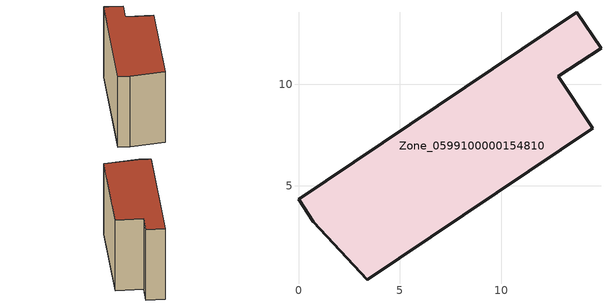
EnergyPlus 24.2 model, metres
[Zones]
Zone_0599100000154810
 floor ground (C_G): 14.53,7.84 3.39,0.36 0.73,3.22 0,4.32 13.74,13.56 14.93,11.79 12.83,10.39 z0
 wall outside (C_F): 13.74,13.56 0,4.32 0.73,3.22 3.39,0.36 14.53,7.84 12.83,10.39 14.93,11.79 13.74,13.56 z0:8.53
 roof outside (C_R): 3.39,0.36 14.53,7.84 12.83,10.39 14.93,11.79 13.74,13.56 0,4.32 0.73,3.22 z8.53
[BUILDING]
Pand.0599100000154810: North Axis=0; Terrain=City; Loads Convergence Tolerance Value=0.04; Temperature Convergence Tolerance Value=0.4; Solar Distribution=FullExterior; Maximum Number of Warmup Days=25; Minimum Number of Warmup Days=1
[Site:Location]
Rotterdam.The.Hague.AP_ZH_NLD Design_Conditions: Latitude=51.96; Longitude=4.45; Time Zone=1; Elevation=-4.5
[SITE:GROUNDTEMPERATURE:BUILDINGSURFACE]
18, 18, 18, 18, 18, 18, 18, 18, 18, 18, 18, 18
[MATERIAL] Thermal Absorptance=0.9; Solar Absorptance=0.7; Visible Absorptance=0.7
Name | Roughness | Thickness | Conductivity | Density | Specific Heat
G.TI.1975-1991 | MediumSmooth | 0.15 | 0.288461 | 540 | 1210
F.TI.1975-1991 | Rough | 0.3 | 0.230769 | 1920 | 840
R.TI.1975-1991 | MediumRough | 0.2 | 0.153846 | 1500 | 1000
[CONSTRUCTION]
C_G: G.TI.1975-1991
C_F: F.TI.1975-1991
C_R: R.TI.1975-1991
[ZONE]
Zone_0599100000154810: Type=1; Multiplier=1; Ceiling Height=Autocalculate; Volume=Autocalculate; Floor Area=autocalculate; Part of Total Floor Area=Yes
[ZONEINFILTRATION:DESIGNFLOWRATE]
Infil_Zone_0599100000154810: Zone or ZoneList or Space or SpaceList=Zone_0599100000154810; Schedule=AlwaysOn; Design Flow Rate Calculation Method=Flow/Area; Flow Rate per Floor Area=0.003; Constant Term Coefficient=1; Temperature Term Coefficient=0; Velocity Term Coefficient=0; Velocity Squared Term Coefficient=0
[HVACTEMPLATE:ZONE:IDEALLOADSAIRSYSTEM]
Zone_0599100000154810: Maximum Heating Supply Air Temperature=50; Minimum Cooling Supply Air Temperature=13; Maximum Heating Supply Air Humidity Ratio=0.0156; Minimum Cooling Supply Air Humidity Ratio=0.0077; Heating Limit=NoLimit; Cooling Limit=NoLimit; Dehumidification Control Type=ConstantSensibleHeatRatio; Cooling Sensible Heat Ratio=0.7; Dehumidification Setpoint=60; Humidification Control Type=None; Humidification Setpoint=30; Outdoor Air Method=None; Outdoor Air Flow Rate per Person=0.00944; Outdoor Air Flow Rate per Zone Floor Area=0; Outdoor Air Flow Rate per Zone=0; Demand Controlled Ventilation Type=None; Outdoor Air Economizer Type=NoEconomizer; Heat Recovery Type=None; Sensible Heat Recovery Effectiveness=0.7; Latent Heat Recovery Effectiveness=0.65
[ZONECONTROL:THERMOSTAT]
ThermostatControl_Zone_0599100000154810: Zone or ZoneList=Zone_0599100000154810; Control Type Schedule=DualSetpointControlType; Control 1=Thermostat_Zone_0599100000154810; Temperature Difference Between Cutout And Setpoint=0
[THERMOSTATSETPOINT:DUALSETPOINT]
Thermostat_Zone_0599100000154810: Heating Setpoint Temperature Schedule=HeatingSetpoint_Zone_0599100000154810; Cooling Setpoint Temperature Schedule=CoolingSetpoint_Zone_0599100000154810
[SCHEDULE:COMPACT]
HeatingSetpoint_Zone_0599100000154810: Through: 12/31, For: AllDays, Until: 24:00, 21
CoolingSetpoint_Zone_0599100000154810: Through: 12/31, For: AllDays, Until: 24:00, 24
DualSetpointControlType: Through: 12/31, For: AllDays, Until: 24:00, 4
AlwaysOn: Through: 12/31, For: AllDays, Until: 24:00, 1
